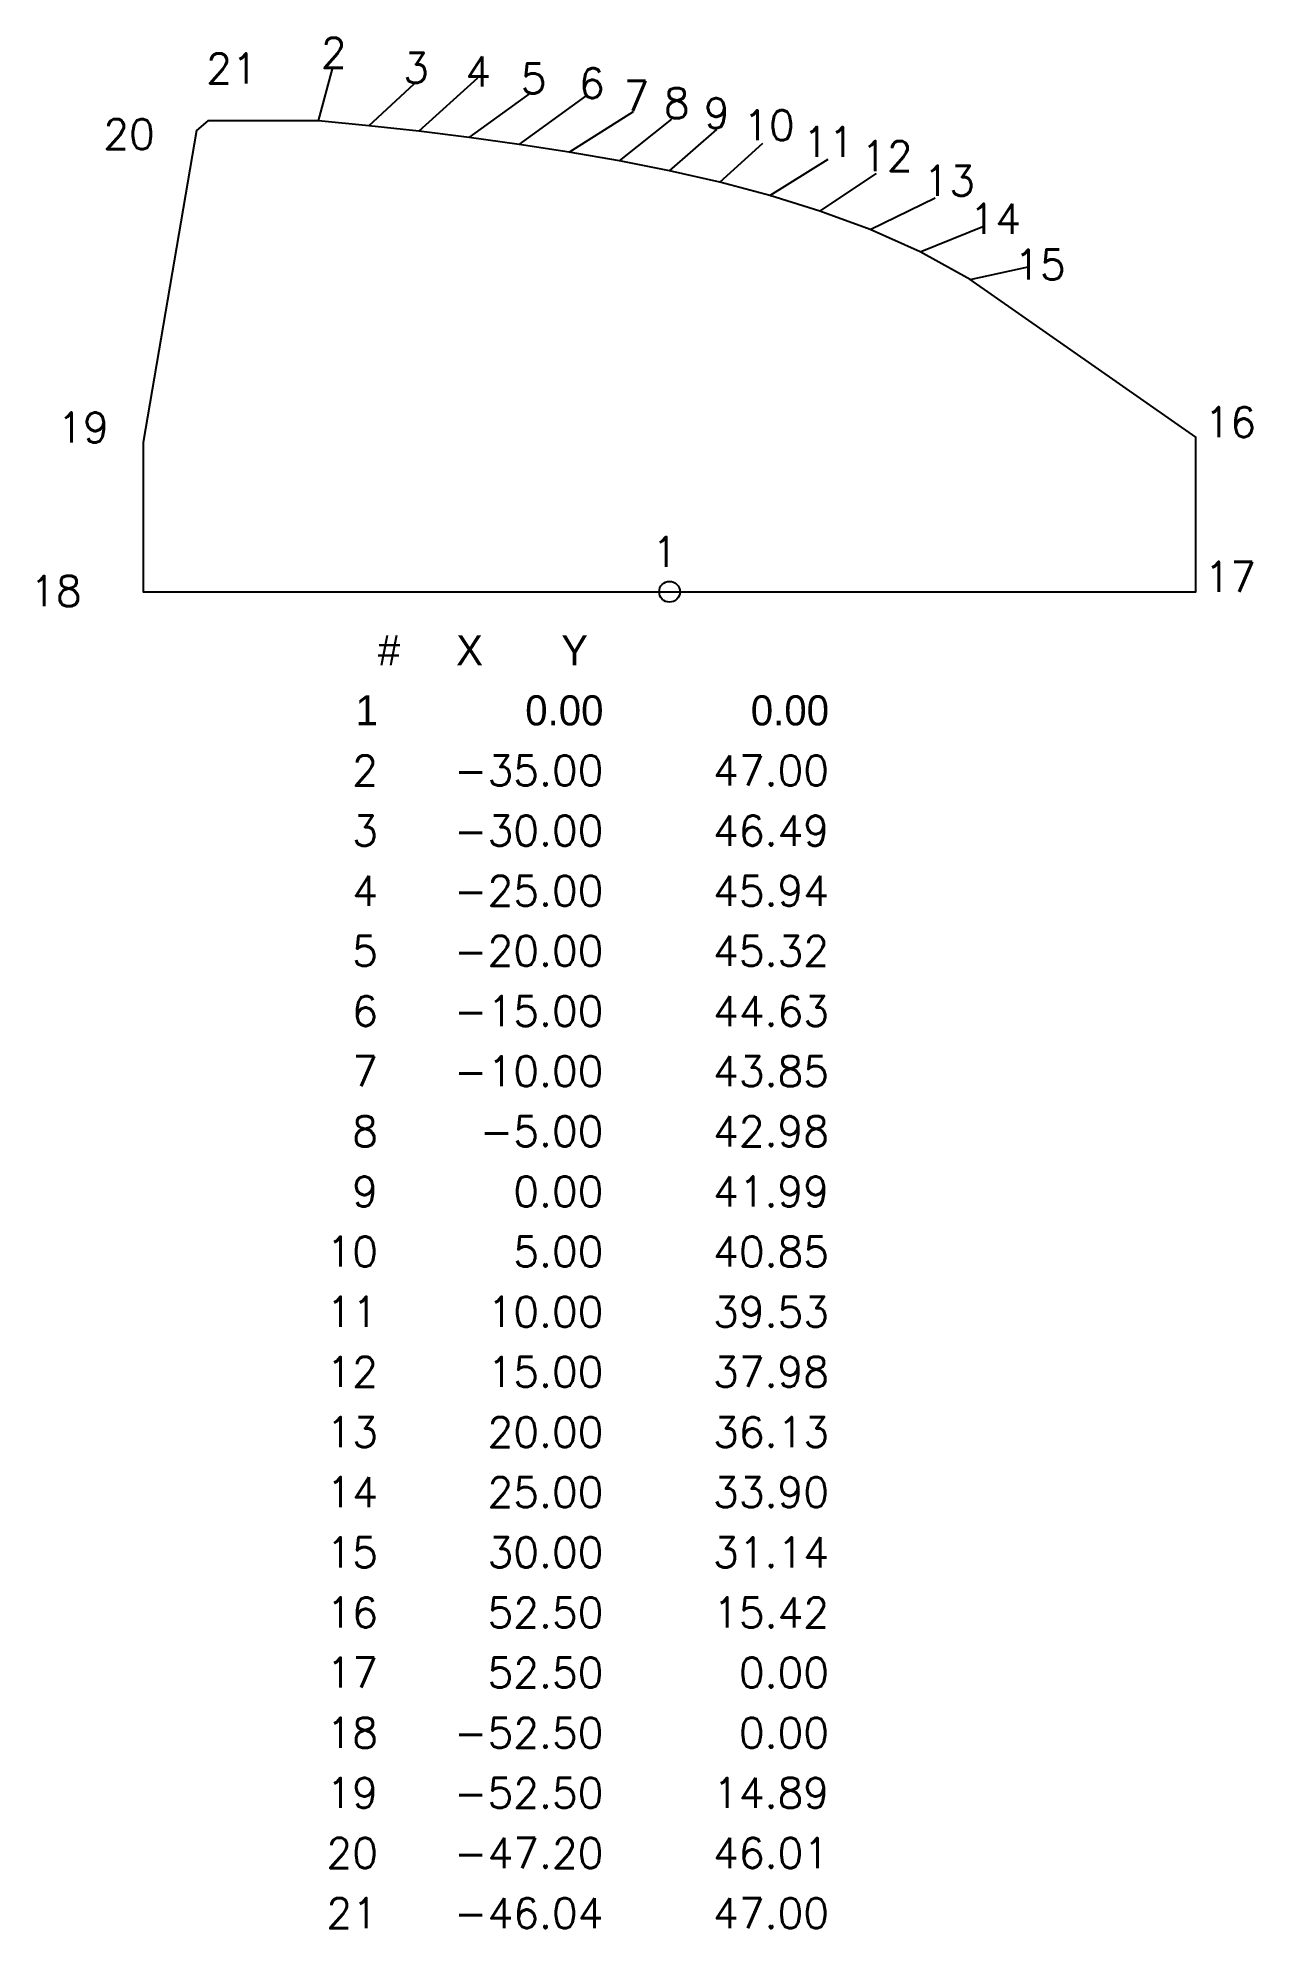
# Model space of a CAD drawing. Header units: millimetres. Extents: x -63 to 58, y -133 to 55.
import ezdxf
from ezdxf.enums import TextEntityAlignment as Align

# ---------------------------------------------------------------- set-up
doc = ezdxf.new("R2010")
doc.units = ezdxf.units.MM
doc.styles.add('Annotative', font='txt')
doc.styles.get("Standard").update_dxf_attribs({"font": 'txt.shx', "height": 3})

msp = doc.modelspace()

# ---------------------------------------------------------------- linework, layer by layer
at = {"color": 1}
for p, q in [((-35, 47), (-33.59, 52.32)), ((-25, 45.94), (-19.13, 51.28)), ((-30, 46.49), (-25.49, 50.69)), ((-20, 45.32), (-13.86, 49.73)), ((-15, 44.63), (-8.34, 49.43)), ((-10, 43.85), (-3.6, 47.93)), ((-5, 42.98), (0.24, 47.15)), ((0, 41.99), (4.73, 46.13)), ((5, 40.85), (9.29, 44.75)), ((10, 39.53), (15.81, 43.15)), ((15, 37.98), (20.63, 41.74)), ((20, 36.13), (26.49, 39.3)), ((25, 33.9), (31.43, 36.5)), ((30, 31.14), (35.76, 32.42))]:
    msp.add_line(p, q, dxfattribs=at)
msp.add_lwpolyline([(-46.04, 47), (-47.2, 46.01), (-52.5, 14.89), (-52.5, 0), (52.5, 0), (52.5, 15.42), (30, 31.14), (25, 33.9), (20, 36.13), (15, 37.98), (10, 39.53), (5, 40.85), (0, 41.99), (-5, 42.98), (-10, 43.85), (-15, 44.63), (-20, 45.32), (-25, 45.94), (-30, 46.49), (-35, 47)], close=True)
msp.add_circle((0, 0), 1.04)

# ---------------------------------------------------------------- texts
for s, p in [('2', (-32.21, 52.27)), ('21', (-41.08, 50.71)), ('3', (-24, 50.76)), ('4', (-17.8, 50.4)), ('5', (-12.27, 49.72)), ('6', (-6.47, 49.23)), ('7', (-2, 47.99)), ('8', (2, 47.25)), ('9', (6, 46.25)), ('20', (-51.34, 44.16)), ('10', (12.49, 45.04)), ('11', (18.43, 43.38)), ('12', (24.25, 41.97)), ('13', (30.46, 39.51)), ('14', (35.06, 35.72)), ('15', (39.52, 31.14)), ('19', (-55.93, 14.89)), ('16', (58.5, 15.42)), ('1', (0.82, 2.48)), ('17', (58.5, 0)), ('18', (-58.64, -1.42)), ('2', (-29.09, -19.33)), ('-35.00', (-6.59, -19.33)), ('47.00', (15.91, -19.33)), ('3', (-29.09, -25.33)), ('-30.00', (-6.59, -25.33)), ('46.49', (15.91, -25.33)), ('4', (-29.09, -31.33)), ('-25.00', (-6.59, -31.33)), ('45.94', (15.91, -31.33)), ('5', (-29.09, -37.33)), ('-20.00', (-6.59, -37.33)), ('45.32', (15.91, -37.33)), ('6', (-29.09, -43.33)), ('-15.00', (-6.59, -43.33)), ('44.63', (15.91, -43.33)), ('7', (-29.09, -49.33)), ('-10.00', (-6.59, -49.33)), ('43.85', (15.91, -49.33)), ('8', (-29.09, -55.33)), ('-5.00', (-6.59, -55.33)), ('42.98', (15.91, -55.33)), ('9', (-29.09, -61.33)), ('0.00', (-6.59, -61.33)), ('41.99', (15.91, -61.33)), ('10', (-29.09, -67.33)), ('5.00', (-6.59, -67.33)), ('40.85', (15.91, -67.33)), ('11', (-29.09, -73.33)), ('10.00', (-6.59, -73.33)), ('39.53', (15.91, -73.33)), ('12', (-29.09, -79.33)), ('15.00', (-6.59, -79.33)), ('37.98', (15.91, -79.33)), ('13', (-29.09, -85.33)), ('20.00', (-6.59, -85.33)), ('36.13', (15.91, -85.33)), ('14', (-29.09, -91.33)), ('25.00', (-6.59, -91.33)), ('33.90', (15.91, -91.33)), ('15', (-29.09, -97.33)), ('30.00', (-6.59, -97.33)), ('31.14', (15.91, -97.33)), ('16', (-29.09, -103.33)), ('52.50', (-6.59, -103.33)), ('15.42', (15.91, -103.33)), ('17', (-29.09, -109.33)), ('52.50', (-6.59, -109.33)), ('0.00', (15.91, -109.33)), ('18', (-29.09, -115.33)), ('-52.50', (-6.59, -115.33)), ('0.00', (15.91, -115.33)), ('19', (-29.09, -121.33)), ('-52.50', (-6.59, -121.33)), ('14.89', (15.91, -121.33)), ('20', (-29.09, -127.33)), ('-47.20', (-6.59, -127.33)), ('46.01', (15.91, -127.33)), ('21', (-29.09, -133.33)), ('-46.04', (-6.59, -133.33)), ('47.00', (15.91, -133.33))]:
    msp.add_text(s, height=3, dxfattribs=at).set_placement(p, align=Align.RIGHT)
at = {"color": 1, "style": 'Annotative'}
msp.add_text('#     X       Y', height=3, dxfattribs=at).set_placement((-29.09, -7.33))
for s, p in [('1', (-29.09, -13.33)), ('0.00', (-6.59, -13.33)), ('0.00', (15.91, -13.33))]:
    msp.add_text(s, height=3, dxfattribs=at).set_placement(p, align=Align.RIGHT)

doc.saveas('drawing.dxf')
